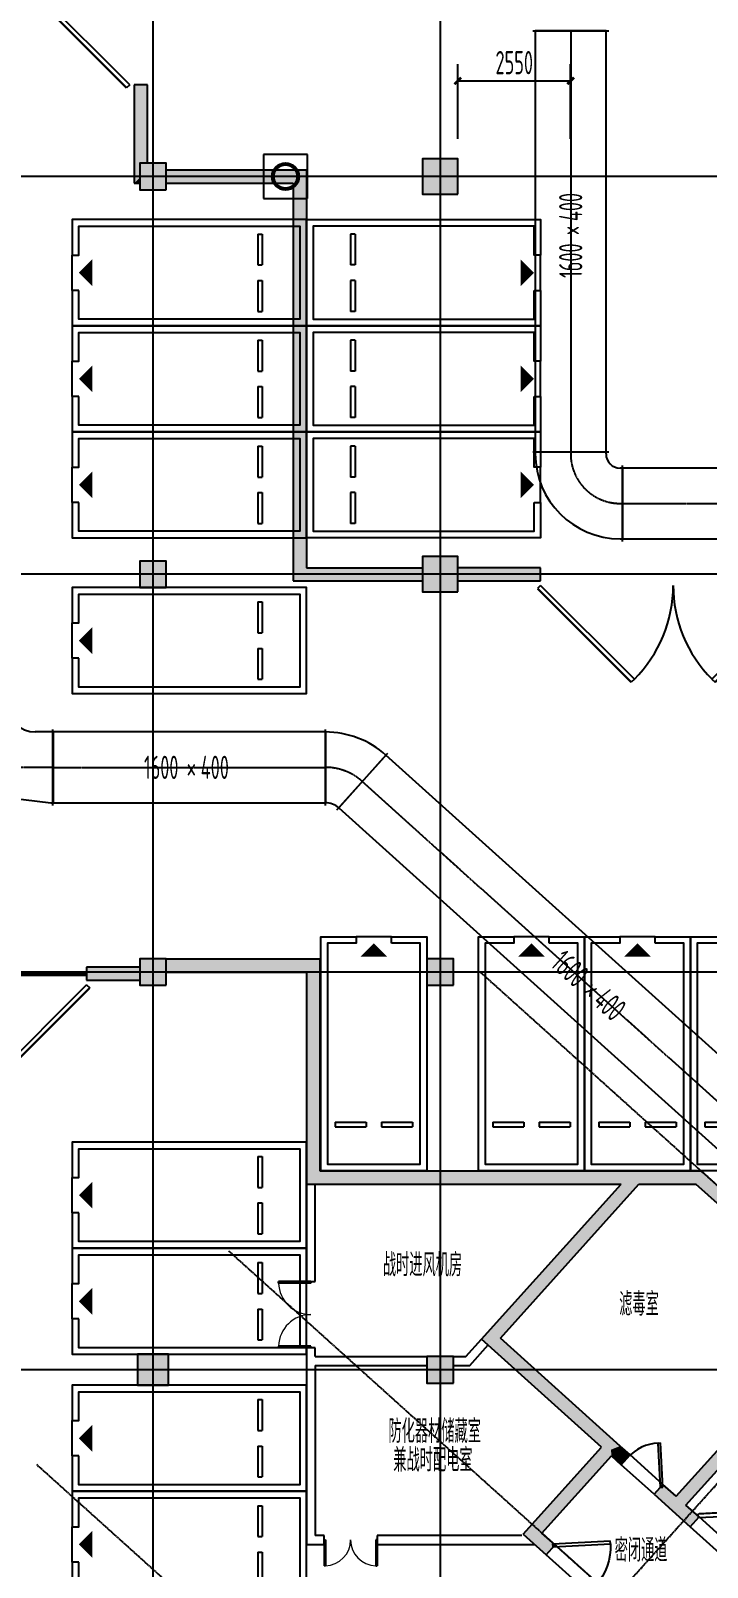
# Model space of a CAD drawing. Extents: x -20827274 to 1300756471, y -549375 to 3431892.
# Drawn here: x 50475 to 65788, y -277979 to -243210 of the extents above; entities that cross this region are included whole.
import ezdxf

# ---------------------------------------------------------------- set-up
doc = ezdxf.new("R2010")
doc.units = 0
doc.header["$LTSCALE"] = 10
for name, pattern in [('CENTER2', [1.125, 0.75, -0.125, 0.125, -0.125]), ('暖附图底图$0$DASH', [0.35, 0.25, -0.1]), ('暖附图底图$0$DOTE', [2.42, 2, -0.2, 0.02, -0.2])]:
    doc.linetypes.add(name, pattern=pattern)
for name, color, linetype in [('1-zs', 3, 'Continuous'), ('DUCT-排烟中心线', 5, 'CENTER2'), ('DUCT-排烟标注', 3, 'Continuous'), ('DUCT-排烟法兰', 4, 'Continuous'), ('DUCT-排烟管', 2, 'Continuous'), ('DUCT-排烟管端线', 4, 'Continuous'), ('H-TH_DIM', 3, 'Continuous'), ('PUB_HATCH', 8, 'Continuous'), ('暖附图底图$0$00-停车位', 8, 'Continuous'), ('暖附图底图$0$1-标注暖通', 8, 'Continuous'), ('暖附图底图$0$A-COLUMN', 8, 'Continuous'), ('暖附图底图$0$A-PUB_HATCH', 8, 'Continuous'), ('暖附图底图$0$A-ROOM_NAME', 8, 'Continuous'), ('暖附图底图$0$A-WALL', 8, 'Continuous'), ('暖附图底图$0$DOOR_FIRE', 8, 'Continuous'), ('暖附图底图$0$DOTE', 8, 'Continuous'), ('暖附图底图$0$PUB_HATCH', 8, 'Continuous'), ('暖附图底图$0$S-柱', 8, 'Continuous'), ('暖附图底图$0$S-柱-填充', 8, 'Continuous'), ('暖附图底图$0$WINDOW_RF', 8, 'Continuous')]:
    doc.layers.add(name, color=color, linetype=linetype)
doc.styles.add('8B2_02', font='tssdeng.shx', dxfattribs={"width": 0.6, "bigfont": 'TSSDCHN.shx'})
doc.styles.add('8B2_02_T3', font='tssdeng.shx', dxfattribs={"width": 0.6, "bigfont": 'TSSDCHN.shx'})
doc.styles.add('暖附图底图$0$8B2_02', font='tssdeng.shx', dxfattribs={"width": 0.6, "bigfont": 'TSSDCHN.shx'})
doc.dimstyles.new('_TCH_ARCH&&150', dxfattribs={"dimtxt": 525, "dimasz": 150, "dimexe": 375, "dimexo": 450, "dimgap": 150, "dimtad": 1, "dimdec": 0, "dimrnd": 50, "dimzin": 0, "dimdsep": 46, "dimtxsty": '8B2_02_T3', "dimblk": 'ARCHTICK', "dimcen": 0.09, "dimclrt": 7, "dimazin": 2, "dimtfac": 1, "dimtdec": 0, "dimtix": 1, "dimtmove": 2, "dimatfit": 3, "dimfxl": 0, "dimtolj": 1, "dimtzin": 0, "dimarcsym": 0})

# ---------------------------------------------------------------- blocks, each defined once
blk = doc.blocks.new('暖附图底图$0$车位2400x5300')
at = {"layer": '暖附图底图$0$00-停车位', "color": 251}
for p, q in [((-875, -1000), (-175, -1000)), ((-875, -1100), (-875, -1000)), ((-175, -1100), (-175, -1000)), ((175, -1000), (875, -1000)), ((175, -1100), (175, -1000)), ((875, -1100), (875, -1000)), ((-875, -1100), (-175, -1100)), ((175, -1100), (875, -1100)), ((400, -5300), (-400, -5300))]:
    blk.add_line(p, q, dxfattribs=at)
blk.add_lwpolyline([(400, -5150), (400, -5300), (1200, -5300), (1200, 0), (-1200, 0), (-1200, -5300), (-400, -5300), (-400, -5150), (-1050, -5150), (-1050, -150), (1050, -150), (1050, -5150), (400, -5150)], dxfattribs=at)
blk.add_lwpolyline([(0, -5150, 0, 600, 0), (0, -4850, 600, 600, 0)], format="xyseb", dxfattribs=at)
blk = doc.blocks.new('暖附图底图$0$A$C7EFF042E')
at = {"layer": '暖附图底图$0$A-COLUMN', "color": 6}
for p, q in [((39750, -65750), (38750, -65750)), ((38750, -65750), (38750, -66750)), ((39750, -66750), (39750, -65750)), ((38750, -66750), (39750, -66750))]:
    blk.add_line(p, q, dxfattribs=at)
at = {"layer": '暖附图底图$0$S-柱', "color": 6, "lineweight": 35}
blk.add_circle((39250, -66250), 300, dxfattribs=at)
blk.add_circle((39250, -66250), 300, dxfattribs=at)
at = {"layer": '暖附图底图$0$S-柱-填充', "color": 6, "lineweight": 35}
blk.add_lwpolyline([(38980, -66250, -1), (39520, -66250, -1)], format="xyb", close=True, dxfattribs=at)
blk = doc.blocks.new('_FZH')
blk.add_lwpolyline([(-0.5, -0.5), (0.5, -0.5), (0.5, 0.5), (-0.5, 0.5)], close=True)
at = {"layer": 'PUB_HATCH'}
blk.add_solid([(-0.5, -0.5), (0.5, -0.5), (-0.5, 0.5), (0.5, 0.5)], dxfattribs=at)
blk = doc.blocks.new('暖附图底图$0$$DorLib2D$00000091')
for p, q in [((-0.1464, 0.3952), (-0.1582, 0.407)), ((0.1464, 0.3952), (0.1582, 0.407)), ((-0.5, 0.0417), (-0.1464, 0.3952)), ((0.5, 0.0417), (0.1464, 0.3952)), ((-0.5, 0.0417), (-0.5118, 0.0535)), ((0.5, 0.0417), (0.5118, 0.0535))]:
    blk.add_line(p, q)
at = {"const_width": 0.00833}
for points in [[(-0.5118, 0.0535), (-0.1582, 0.407)], [(0.5118, 0.0535), (0.1582, 0.407)]]:
    blk.add_lwpolyline(points, dxfattribs=at)
for centre, start, end in [((-0.5, 0.0417), 0, 45), ((0.5, 0.0417), 135, 180)]:
    blk.add_arc(centre, 0.5, start, end)
blk = doc.blocks.new('暖附图底图$0$$DorLib2D$00000213')
at = {"color": 0, "linetype": '暖附图底图$0$DASH', "const_width": 0.02}
blk.add_lwpolyline([(0.5, 0), (-0.5, 0)], dxfattribs=at)
blk = doc.blocks.new('暖附图底图$0$$DorLib2D$00000002')
for p, q in [((-0.5, 0), (-0.5, 0.4875)), ((-0.475, 0.4875), (-0.5, 0.4875)), ((-0.475, 0), (-0.475, 0.4875)), ((0.475, 0), (0.475, 0.4875)), ((0.475, 0.4875), (0.5, 0.4875)), ((0.5, 0), (0.5, 0.4875)), ((-0.5, 0), (-0.475, 0)), ((0.5, 0), (0.475, 0))]:
    blk.add_line(p, q)
at = {"lineweight": 13}
for centre, start, end in [((-0.4875, 0), 0, 88.53072), ((0.4875, 0), 91.46928, 180)]:
    blk.add_arc(centre, 0.4875, start, end, dxfattribs=at)
blk = doc.blocks.new('暖附图底图$0$$DorLib2D$00000081')
for p, q in [((-0.207, 0.774), (-0.169, 0.811)), ((0.538, 0.104), (-0.169, 0.811)), ((0.5, 0.067), (-0.207, 0.774)), ((0.5, 0.067), (0.538, 0.104))]:
    blk.add_line(p, q)
blk.add_arc((0.5, 0.067), 1, 135, 180)
blk = doc.blocks.new('暖附图底图$0$$DorLib2D$00000084')
for p, q in [((-0.207, 0.807), (-0.16, 0.854)), ((0.5, 0.1), (-0.207, 0.807)), ((0.5, 0.1), (0.547, 0.147))]:
    blk.add_line(p, q)
at = {"const_width": 0.0333}
blk.add_lwpolyline([(0.547, 0.147), (-0.16, 0.854)], dxfattribs=at)
blk.add_arc((0.5, 0.1), 1, 135, 180)
blk = doc.blocks.new('暖附图底图$0$AFSFCS')
at = {"layer": '暖附图底图$0$A-PUB_HATCH'}
for points in [[(52941.4, -246535.4), (52941.4, -246210.4), (53116.4, -246210.4), (53116.4, -244435.4), (52816.4, -244435.4), (52816.4, -246660.4)], [(53541.4, -264210.4), (53541.4, -264510.4), (56716.4, -264510.4), (57016.4, -264210.4)], [(52941.4, -264697.3), (52941.4, -264397.3), (51741.4, -264397.3), (51741.4, -264697.3)], [(57016.4, -269010.4), (56716.4, -269310.4), (63837.3, -269310.4), (64084.2, -269210.4), (64174.2, -269010.4)], [(64084.2, -269210.4), (64241, -269310.4), (65531.8, -269310.4), (65646.9, -269010.4), (64174.2, -269010.4)]]:
    blk.add_hatch(color=256, dxfattribs=at).paths.add_polyline_path(points)
at = {"layer": '暖附图底图$0$PUB_HATCH'}
for points in [[(53541.4, -246360.4), (53541.4, -246660.4), (56416.4, -246660.4), (56716.4, -246360.4)], [(56716.4, -246360.4), (56416.4, -246660.4), (56416.4, -255660.4), (56716.4, -255360.4)], [(52941.4, -246660.4), (52941.4, -246535.4), (52816.4, -246660.4)], [(59341.4, -255660.4), (59341.4, -255360.4), (56716.4, -255360.4), (56416.4, -255660.4)], [(60141.4, -255360.4), (60141.4, -255660.4), (62016.4, -255660.4), (62016.4, -255360.4)], [(57016.4, -264210.4), (56716.4, -264510.4), (56716.4, -269310.4), (57016.4, -269010.4)], [(66899.7, -270542.1), (67100.5, -270319.2), (65646.9, -269010.4), (65531.8, -269310.4)], [(60681.6, -272815.2), (61105.2, -272793), (64241, -269310.4), (64084.2, -269210.4), (63837.3, -269310.4)], [(63609.6, -275317), (63817.7, -275235.3), (61105.2, -272793), (60681.6, -272815.2), (63394, -275257.5)], [(65125.6, -276547.5), (65304, -276573.6), (67378.3, -274269.8), (67367.2, -274058), (67155.4, -274069.1), (65081.1, -276372.9)], [(61620.8, -277226.9), (62044.5, -277204.7), (63617, -275458.3), (63609.6, -275317), (63394, -275257.5)], [(63617, -275458.3), (63839.9, -275659), (64040.7, -275436.1), (63817.7, -275235.3), (63609.6, -275317)], [(65081.1, -276372.9), (64783.8, -276105.2), (64583.1, -276328.1), (64991.8, -276696.2), (65125.6, -276547.5)], [(64991.8, -276696.2), (65400.5, -277064.2), (65601.3, -276841.2), (65304, -276573.6), (65125.6, -276547.5)], [(61620.8, -277226.9), (62141, -277695.3), (62341.8, -277472.3), (62044.5, -277204.7)]]:
    blk.add_hatch(color=256, dxfattribs=at).paths.add_polyline_path(points)
at = {"layer": '暖附图底图$0$A-WALL'}
for p, q in [((53116.4, -244435.4), (52816.4, -244435.4)), ((52816.4, -244435.4), (52816.4, -246660.4)), ((53116.4, -246210.4), (53116.4, -244435.4)), ((53541.4, -246360.4), (56716.4, -246360.4)), ((56716.4, -246360.4), (56716.4, -255360.4)), ((52816.4, -246660.4), (52941.4, -246660.4)), ((53541.4, -246660.4), (56416.4, -246660.4)), ((56416.4, -246660.4), (56416.4, -255660.4)), ((56716.4, -255360.4), (59341.4, -255360.4)), ((62016.4, -255360.4), (60141.4, -255360.4)), ((62016.4, -255660.4), (62016.4, -255360.4)), ((56416.4, -255660.4), (59341.4, -255660.4)), ((60141.4, -255660.4), (62016.4, -255660.4)), ((53541.4, -264210.4), (57016.4, -264210.4)), ((57016.4, -264210.4), (57016.4, -269010.4)), ((52941.4, -264397.3), (51741.4, -264397.3)), ((51741.4, -264397.3), (51741.4, -264697.3)), ((52941.4, -264397.3), (51741.4, -264397.3)), ((51741.4, -264397.3), (51741.4, -264697.3)), ((53541.4, -264510.4), (56716.4, -264510.4)), ((56716.4, -264510.4), (56716.4, -269310.4)), ((51741.4, -264697.3), (52941.4, -264697.3)), ((51741.4, -264697.3), (52941.4, -264697.3)), ((57016.4, -269010.4), (64174.2, -269010.4)), ((64174.2, -269010.4), (65646.9, -269010.4)), ((67100.5, -270319.2), (65646.9, -269010.4)), ((56716.4, -269310.4), (56716.4, -271510.4)), ((56716.4, -269310.4), (63837.3, -269310.4)), ((56916.4, -271510.4), (56916.4, -269310.4)), ((60681.6, -272815.2), (63837.3, -269310.4)), ((61105.2, -272793), (64241, -269310.4)), ((64241, -269310.4), (65531.8, -269310.4)), ((66899.7, -270542.1), (65531.8, -269310.4)), ((56716.4, -271510.4), (56916.4, -271510.4)), ((60325.7, -273210.4), (60681.6, -272815.2)), ((63394, -275257.5), (60681.6, -272815.2)), ((63817.7, -275235.3), (61105.2, -272793)), ((56916.4, -273010.4), (56716.4, -273010.4)), ((56716.4, -273010.4), (56716.4, -273360.4)), ((56916.4, -273210.4), (56916.4, -273010.4)), ((56916.4, -273210.4), (59441.4, -273210.4)), ((60041.4, -273210.4), (60325.7, -273210.4)), ((60414.8, -273410.4), (60830.2, -272949)), ((56716.4, -273360.4), (56716.4, -277460.4)), ((56916.4, -273410.4), (56916.4, -277260.4)), ((56916.4, -273410.4), (59441.4, -273410.4)), ((60041.4, -273410.4), (60414.8, -273410.4)), ((65081.1, -276372.9), (67155.4, -274069.1)), ((65304, -276573.6), (67378.3, -274269.8)), ((61620.8, -277226.9), (63394, -275257.5)), ((64040.7, -275436.1), (63817.7, -275235.3)), ((62044.5, -277204.7), (63617, -275458.3)), ((63617, -275458.3), (63839.9, -275659)), ((63839.9, -275659), (64040.7, -275436.1)), ((64783.8, -276105.2), (64583.1, -276328.1)), ((64583.1, -276328.1), (64991.8, -276696.2)), ((65081.1, -276372.9), (64783.8, -276105.2)), ((64991.8, -276696.2), (65400.5, -277064.2)), ((65601.3, -276841.2), (65304, -276573.6)), ((65400.5, -277064.2), (65601.3, -276841.2)), ((57116.4, -277260.4), (56916.4, -277260.4)), ((57116.4, -277460.4), (57116.4, -277260.4)), ((61590.6, -277260.4), (58316.4, -277260.4)), ((58316.4, -277260.4), (58316.4, -277460.4)), ((61620.8, -277226.9), (62141, -277695.3)), ((62341.8, -277472.3), (62044.5, -277204.7)), ((56716.4, -277460.4), (57116.4, -277460.4)), ((58316.4, -277460.4), (61880.2, -277460.4)), ((62141, -277695.3), (62341.8, -277472.3))]:
    blk.add_line(p, q, dxfattribs=at)
at = {"layer": '暖附图底图$0$DOTE', "color": 16, "linetype": '暖附图底图$0$DOTE', "ltscale": 1.5}
for p, q in [((53241.4, -155629.3), (53241.4, -385768.2)), ((59741.4, -155629.3), (59741.4, -385768.2)), ((145070.3, -246510.4), (16241.4, -246510.4))]:
    blk.add_line(p, q, dxfattribs=at)
at = {"layer": '暖附图底图$0$DOTE', "color": 127, "linetype": '暖附图底图$0$DOTE', "ltscale": 1.5}
for p, q in [((-19282.2, -370815), (113456.9, -223393.3)), ((145070.3, -255510.4), (16241.4, -255510.4)), ((145070.3, -264510.4), (16241.4, -264510.4)), ((60642.8, -264504.6), (84281.9, -285789.4)), ((54955.2, -270821.4), (78594.3, -292106.2)), ((145070.3, -273510.4), (16241.4, -273510.4)), ((50605.8, -275651.8), (74245, -296936.6))]:
    blk.add_line(p, q, dxfattribs=at)
at = {"layer": '暖附图底图$0$WINDOW_RF'}
for p, q in [((64583.1, -276328.1), (63839.9, -275659)), ((64783.8, -276105.2), (64040.7, -275436.1)), ((66366.6, -277934.1), (65400.5, -277064.2)), ((66567.4, -277711.1), (65601.3, -276841.2)), ((63107.1, -278565.1), (62141, -277695.3)), ((63307.9, -278342.2), (62341.8, -277472.3))]:
    blk.add_line(p, q, dxfattribs=at)
blk.add_blockref('暖附图底图$0$A$C7EFF042E', (16991.4, -180260.4))
at = {"layer": '暖附图底图$0$00-停车位', "rotation": 270}
for p in [(56716.4, -248685.4), (56716.4, -251085.4), (56716.4, -253485.4), (56716.4, -257010.4), (56716.4, -269560.4), (56716.4, -271960.4), (56716.4, -275060.4), (56716.4, -277460.4)]:
    blk.add_blockref('暖附图底图$0$车位2400x5300', p, dxfattribs=at)
at = {"layer": '暖附图底图$0$00-停车位', "xscale": -1}
for p, rotation in [((56716.4, -248685.4), 89.99999997188226), ((56716.4, -251085.4), 89.99999997188226), ((56716.4, -253485.4), 89.99999997188226), ((58241.4, -269010.4), 180), ((61810.3, -269010.4), 180), ((64210.3, -269010.4), 180), ((66610.3, -269010.4), 180)]:
    blk.add_blockref('暖附图底图$0$车位2400x5300', p, dxfattribs=dict(at, rotation=rotation))
at = {"layer": '暖附图底图$0$A-COLUMN', "rotation": 90}
for p, xscale, yscale, zscale in [((59741.4, -246510.4), 800, 800, 800), ((53241.4, -246510.4), 600, 600, 600), ((59741.4, -255510.4), 800, 800, 800), ((53241.4, -255510.4), 600, 600, 600), ((53241.4, -264510.4), 600, 600, 600), ((59741.4, -264510.4), 600, 600, 600), ((53241.4, -273510.4), 700, 700, 700), ((59741.4, -273510.4), 600, 600, 600)]:
    blk.add_blockref('_FZH', p, dxfattribs=dict(at, xscale=xscale, yscale=yscale, zscale=zscale))
at = {"layer": '暖附图底图$0$DOOR_FIRE'}
for name, p, xscale, yscale, zscale, rotation in [('暖附图底图$0$$DorLib2D$00000213', (48741.4, -264547.3), 6000, 6000, 300, 180), ('暖附图底图$0$$DorLib2D$00000002', (56816.4, -272260.4), -1500, -1500, 200, 270)]:
    blk.add_blockref(name, p, dxfattribs=dict(at, xscale=xscale, yscale=yscale, zscale=zscale, rotation=rotation))
at = {"layer": '暖附图底图$0$DOOR_FIRE', "xscale": -1200, "yscale": -1200, "zscale": 200}
blk.add_blockref('暖附图底图$0$$DorLib2D$00000002', (57716.4, -277360.4), dxfattribs=at)
at = {"layer": '暖附图底图$0$WINDOW_RF', "zscale": 300}
for name, p, xscale, yscale, rotation in [('暖附图底图$0$$DorLib2D$00000091', (52966.4, -241435.4), -6000, 6000, 90), ('暖附图底图$0$$DorLib2D$00000091', (65016.4, -255510.4), -6000, -6000, 4.51973835214005e-09), ('暖附图底图$0$$DorLib2D$00000081', (64311.9, -275882.1), -1000, -1000, 137.9999999999982), ('暖附图底图$0$$DorLib2D$00000084', (65983.9, -277387.6), 1300, -1300, 137.9999999999973), ('暖附图底图$0$$DorLib2D$00000081', (62724.5, -278018.7), 1300, -1300, 137.9999999999988)]:
    blk.add_blockref(name, p, dxfattribs=dict(at, xscale=xscale, yscale=yscale, rotation=rotation))
at = {"layer": '暖附图底图$0$WINDOW_RF', "xscale": -6000, "yscale": -6000, "zscale": 300}
blk.add_blockref('暖附图底图$0$$DorLib2D$00000091', (48741.4, -264547.3), dxfattribs=at)
at = {"layer": '暖附图底图$0$A-ROOM_NAME', "style": '暖附图底图$0$8B2_02', "width": 0.6}
for s, p in [('战时进风机房', (58445.2, -271398.3)), ('滤毒室', (63793.2, -272286.2)), ('防化器材储藏室', (58571.9, -275163.7)), ('兼战时配电室', (58681.3, -275813.1)), ('密闭通道', (63691, -277854.1))]:
    blk.add_text(s, height=525, dxfattribs=at).set_placement(p)
blk = doc.blocks.new('暖附图底图')
at = {"layer": '暖附图底图$0$1-标注暖通', "linetype": '暖附图底图$0$DASH'}
blk.add_blockref('暖附图底图$0$AFSFCS', (500000, 0), dxfattribs=at)
blk = doc.blocks.new('_ArchTick')
at = {"color": 0, "linetype": 'ByBlock', "const_width": 0.4}
blk.add_lwpolyline([(-0.5, -0.5), (0.5, 0.5)], dxfattribs=at)
blk = doc.blocks.new('*D1117')
at = {"layer": 'Defpoints', "color": 0, "transparency": 16777216}
for p in [(62696, -244344), (60141, -246110), (62696, -246110)]:
    blk.add_point(p, dxfattribs=at)
at = {"layer": 'H-TH_DIM', "color": 0, "lineweight": -2, "transparency": 16777216}
for p, q in [((60141, -245660), (60141, -243969)), ((62696, -245660), (62696, -243969)), ((60141, -244344), (62696, -244344))]:
    blk.add_line(p, q, dxfattribs=at)
at = {"layer": 'H-TH_DIM', "color": 0, "lineweight": -2, "transparency": 16777216, "xscale": 150, "yscale": 150, "zscale": 150, "rotation": 180}
blk.add_blockref('_ArchTick', (60141, -244344), dxfattribs=at)
at = {"layer": 'H-TH_DIM', "color": 0, "lineweight": -2, "transparency": 16777216, "xscale": 150, "yscale": 150, "zscale": 150}
blk.add_blockref('_ArchTick', (62696, -244344), dxfattribs=at)
at = {"layer": 'H-TH_DIM', "color": 7, "transparency": 16777216, "insert": (61419, -243932), "char_height": 525, "attachment_point": 5, "style": '8B2_02_T3'}
blk.add_mtext('\\A1;2550', dxfattribs=at)

msp = doc.modelspace()

# ---------------------------------------------------------------- linework, layer by layer
at = {"layer": 'DUCT-排烟中心线'}
for p, q in [((62696.3, -243210.6), (62696.3, -252736.6)), ((62696.3, -252736.8), (62696.3, -252786.8)), ((63816.3, -253906.8), (63866.3, -253906.8)), ((63866.5, -253906.8), (73725.2, -253906.8)), ((50979.4, -259878.3), (49329.4, -259878.3)), ((50979.6, -259878.3), (57143.9, -259878.3)), ((57144.2, -259878.3), (57144.1, -259878.3)), ((57980.7, -260199.4), (57980.6, -260199.4)), ((57980.8, -260199.6), (68162.1, -269366.9))]:
    msp.add_line(p, q, dxfattribs=at)
for centre, radius, start, end in [((63816.3, -252786.8), 1120, 180, 270), ((57144.2, -261128.3), 1250, 48, 90)]:
    msp.add_arc(centre, radius, start, end, dxfattribs=at)
at = {"layer": 'DUCT-排烟法兰'}
for p, q in [((61836.3, -243210.5), (63556.3, -243210.5)), ((61836.3, -252736.7), (63556.3, -252736.7)), ((63866.4, -254766.8), (63866.4, -253046.8)), ((50979.5, -260738.3), (50979.5, -259018.3)), ((57144, -260738.3), (57144, -259018.3)), ((57405.3, -260838.6), (58556.2, -259560.4))]:
    msp.add_line(p, q, dxfattribs=at)
at = {"layer": 'DUCT-排烟法兰', "color": 18, "true_color": 0x000000}
for p in [(62696.3, -243210.6, 500), (62696.3, -252736.6, 500), (62696.3, -252736.8, 500), (63866.3, -253906.8, 500), (63866.5, -253906.8, 500), (50979.4, -259878.3, 500), (50979.6, -259878.3, 500), (57143.9, -259878.3, 500), (57144.1, -259878.3, 500), (57980.7, -260199.4, 500), (57980.8, -260199.6, 500)]:
    msp.add_point(p, dxfattribs=at)
at = {"layer": 'DUCT-排烟管'}
for p, q in [((61896.3, -243210.6), (61896.3, -252736.6)), ((63496.3, -243210.6), (61896.3, -243210.6)), ((63496.3, -252736.6), (63496.3, -243210.6)), ((61896.3, -252736.6), (63496.3, -252736.6)), ((61896.3, -252736.8), (61896.3, -252786.8)), ((63496.3, -252786.8), (63496.3, -252736.8)), ((63866.3, -253106.8), (63816.3, -253106.8)), ((73725.2, -253106.8), (63866.5, -253106.8)), ((63866.5, -253106.8), (63866.5, -254706.8)), ((63816.3, -254706.8), (63866.3, -254706.8)), ((63866.5, -254706.8), (73725.2, -254706.8)), ((50979.4, -259078.3), (50579.4, -259078.3)), ((57143.9, -259078.3), (50979.6, -259078.3)), ((50979.6, -259078.3), (50979.6, -260678.3)), ((57143.9, -260678.3), (57143.9, -259078.3)), ((57144.2, -259078.3), (57144.1, -259078.3)), ((58516.1, -259605.1), (57445.5, -260794.1)), ((58516, -259604.9), (58515.9, -259604.9)), ((68697.4, -268772.3), (58516.1, -259605.1)), ((48429.4, -260378.3), (50929.4, -260678.3)), ((50929.4, -260678.3), (50979.4, -260678.3)), ((50979.6, -260678.3), (57143.9, -260678.3)), ((57144.1, -260678.3), (57144.2, -260678.3)), ((57445.3, -260793.9), (57445.4, -260794)), ((57445.5, -260794.1), (67626.8, -269961.4))]:
    msp.add_line(p, q, dxfattribs=at)
for centre, radius, start, end in [((63816.3, -252786.8), 1920, 180, 270), ((63816.3, -252786.8), 320, 180, 270), ((50579.4, -258453.3), 625, 180, 270), ((57144.2, -261128.3), 2050, 48, 90), ((57144.2, -261128.3), 450, 48, 90)]:
    msp.add_arc(centre, radius, start, end, dxfattribs=at)
at = {"layer": 'DUCT-排烟管', "color": 18, "true_color": 0x000000}
for p in [(62696.3, -252736.8, 500), (63866.3, -253906.8, 500), (50979.4, -259878.3, 500), (57144.1, -259878.3, 500), (57980.7, -260199.4, 500)]:
    msp.add_point(p, dxfattribs=at)
at = {"layer": 'DUCT-排烟管端线'}
for p, q in [((61896.3, -252736.8), (63496.3, -252736.8)), ((63866.3, -254706.8), (63866.3, -253106.8)), ((50979.4, -260678.3), (50979.4, -259078.3)), ((57144.1, -259078.3), (57144.1, -260678.3)), ((58516, -259604.9), (57445.4, -260794))]:
    msp.add_line(p, q, dxfattribs=at)

# ---------------------------------------------------------------- block references
at = {"layer": '1-zs'}
msp.add_blockref('暖附图底图', (-500000, 0), dxfattribs=at)

# ---------------------------------------------------------------- texts
at = {"layer": 'DUCT-排烟标注', "style": '8B2_02', "width": 0.6}
for s, rotation, p in [('400', 90, (62958.8, -247518.6, 500)), ('×', 90, (62958.8, -247833.6, 500)), ('1600', 90, (62958.8, -248802.8, 500)), ('1600', 318, (62215.5, -264365.7, 500)), ('×', 318, (62935.8, -265014.3, 500)), ('400', 318, (63169.9, -265225, 500))]:
    msp.add_text(s, height=525, rotation=rotation, dxfattribs=at).set_placement(p)
for s, p in [('1600', (53038.8, -260140.8, 500)), ('400', (54323, -260140.8, 500)), ('×', (54008, -260140.8, 500))]:
    msp.add_text(s, height=525, dxfattribs=at).set_placement(p)

# ---------------------------------------------------------------- dimensions: what is measured, and where the dimension line sits
at = {"layer": 'H-TH_DIM'}
dim = msp.add_aligned_dim(p1=(60141.4, -246110.4), p2=(62696.3, -246110.4), distance=1766.4, dimstyle='_TCH_ARCH&&150', dxfattribs=at)
dim.commit()
dim.dimension.update_dxf_attribs({"geometry": '*D1117', "text_midpoint": (61418.8, -243931.5)})

doc.saveas('drawing.dxf')
